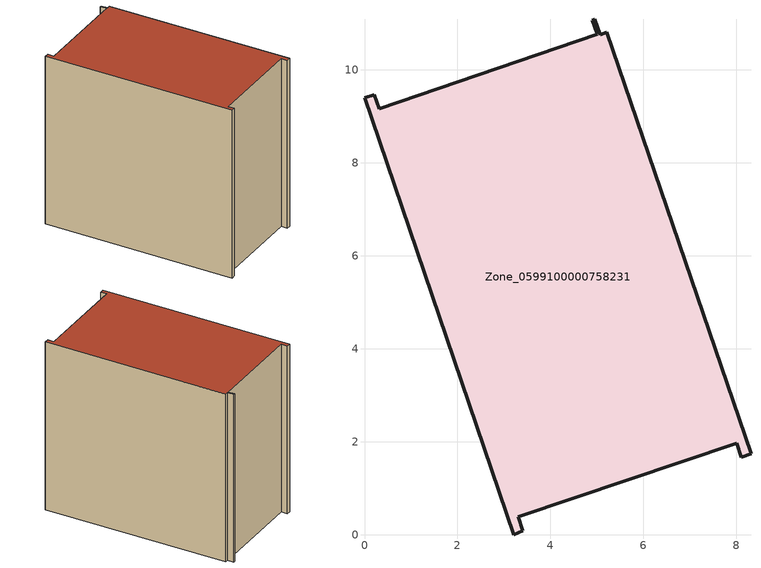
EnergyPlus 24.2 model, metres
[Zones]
Zone_0599100000758231
 floor ground (C_G): 5.21,10.8 8.31,1.74 8.11,1.67 8.01,1.97 3.31,0.38 3.41,0.08 3.21,0 0,9.39 0.21,9.46 0.32,9.16 5,10.76 4.9,11.06 4.96,11.08 5.07,10.75 z0
 wall outside (C_F): 3.41,0.08 3.31,0.38 8.01,1.97 8.11,1.67 8.31,1.74 5.21,10.8 5.07,10.75 4.96,11.08 4.9,11.06 5,10.76 0.32,9.16 0.21,9.46 0,9.39 3.21,0 3.41,0.08 z0:9.01
 roof outside (C_R): 5.21,10.8 5.07,10.75 4.96,11.08 4.9,11.06 5,10.76 0.32,9.16 0.21,9.46 0,9.39 3.21,0 3.41,0.08 3.31,0.38 8.01,1.97 8.11,1.67 8.31,1.74 z9.01
[BUILDING]
Pand.0599100000758231: North Axis=0; Terrain=City; Loads Convergence Tolerance Value=0.04; Temperature Convergence Tolerance Value=0.4; Solar Distribution=FullExterior; Maximum Number of Warmup Days=25; Minimum Number of Warmup Days=1
[Site:Location]
Rotterdam.The.Hague.AP_ZH_NLD Design_Conditions: Latitude=51.96; Longitude=4.45; Time Zone=1; Elevation=-4.5
[SITE:GROUNDTEMPERATURE:BUILDINGSURFACE]
18, 18, 18, 18, 18, 18, 18, 18, 18, 18, 18, 18
[MATERIAL] Thermal Absorptance=0.9; Solar Absorptance=0.7; Visible Absorptance=0.7
Name | Roughness | Thickness | Conductivity | Density | Specific Heat
G.TI.2006-2014 | MediumSmooth | 0.15 | 0.06 | 540 | 1210
F.TI.2006-2014 | Rough | 0.3 | 0.12 | 1920 | 840
R.TI.2006-2014 | MediumRough | 0.2 | 0.08 | 1500 | 1000
[CONSTRUCTION]
C_G: G.TI.2006-2014
C_F: F.TI.2006-2014
C_R: R.TI.2006-2014
[ZONE]
Zone_0599100000758231: Type=1; Multiplier=1; Ceiling Height=Autocalculate; Volume=Autocalculate; Floor Area=autocalculate; Part of Total Floor Area=Yes
[ZONEINFILTRATION:DESIGNFLOWRATE]
Infil_Zone_0599100000758231: Zone or ZoneList or Space or SpaceList=Zone_0599100000758231; Schedule=AlwaysOn; Design Flow Rate Calculation Method=Flow/Area; Flow Rate per Floor Area=0.0015; Constant Term Coefficient=1; Temperature Term Coefficient=0; Velocity Term Coefficient=0; Velocity Squared Term Coefficient=0
[HVACTEMPLATE:ZONE:IDEALLOADSAIRSYSTEM]
Zone_0599100000758231: Maximum Heating Supply Air Temperature=50; Minimum Cooling Supply Air Temperature=13; Maximum Heating Supply Air Humidity Ratio=0.0156; Minimum Cooling Supply Air Humidity Ratio=0.0077; Heating Limit=NoLimit; Cooling Limit=NoLimit; Dehumidification Control Type=ConstantSensibleHeatRatio; Cooling Sensible Heat Ratio=0.7; Dehumidification Setpoint=60; Humidification Control Type=None; Humidification Setpoint=30; Outdoor Air Method=None; Outdoor Air Flow Rate per Person=0.00944; Outdoor Air Flow Rate per Zone Floor Area=0; Outdoor Air Flow Rate per Zone=0; Demand Controlled Ventilation Type=None; Outdoor Air Economizer Type=NoEconomizer; Heat Recovery Type=None; Sensible Heat Recovery Effectiveness=0.7; Latent Heat Recovery Effectiveness=0.65
[ZONECONTROL:THERMOSTAT]
ThermostatControl_Zone_0599100000758231: Zone or ZoneList=Zone_0599100000758231; Control Type Schedule=DualSetpointControlType; Control 1=Thermostat_Zone_0599100000758231; Temperature Difference Between Cutout And Setpoint=0
[THERMOSTATSETPOINT:DUALSETPOINT]
Thermostat_Zone_0599100000758231: Heating Setpoint Temperature Schedule=HeatingSetpoint_Zone_0599100000758231; Cooling Setpoint Temperature Schedule=CoolingSetpoint_Zone_0599100000758231
[SCHEDULE:COMPACT]
HeatingSetpoint_Zone_0599100000758231: Through: 12/31, For: AllDays, Until: 24:00, 21
CoolingSetpoint_Zone_0599100000758231: Through: 12/31, For: AllDays, Until: 24:00, 24
DualSetpointControlType: Through: 12/31, For: AllDays, Until: 24:00, 4
AlwaysOn: Through: 12/31, For: AllDays, Until: 24:00, 1
